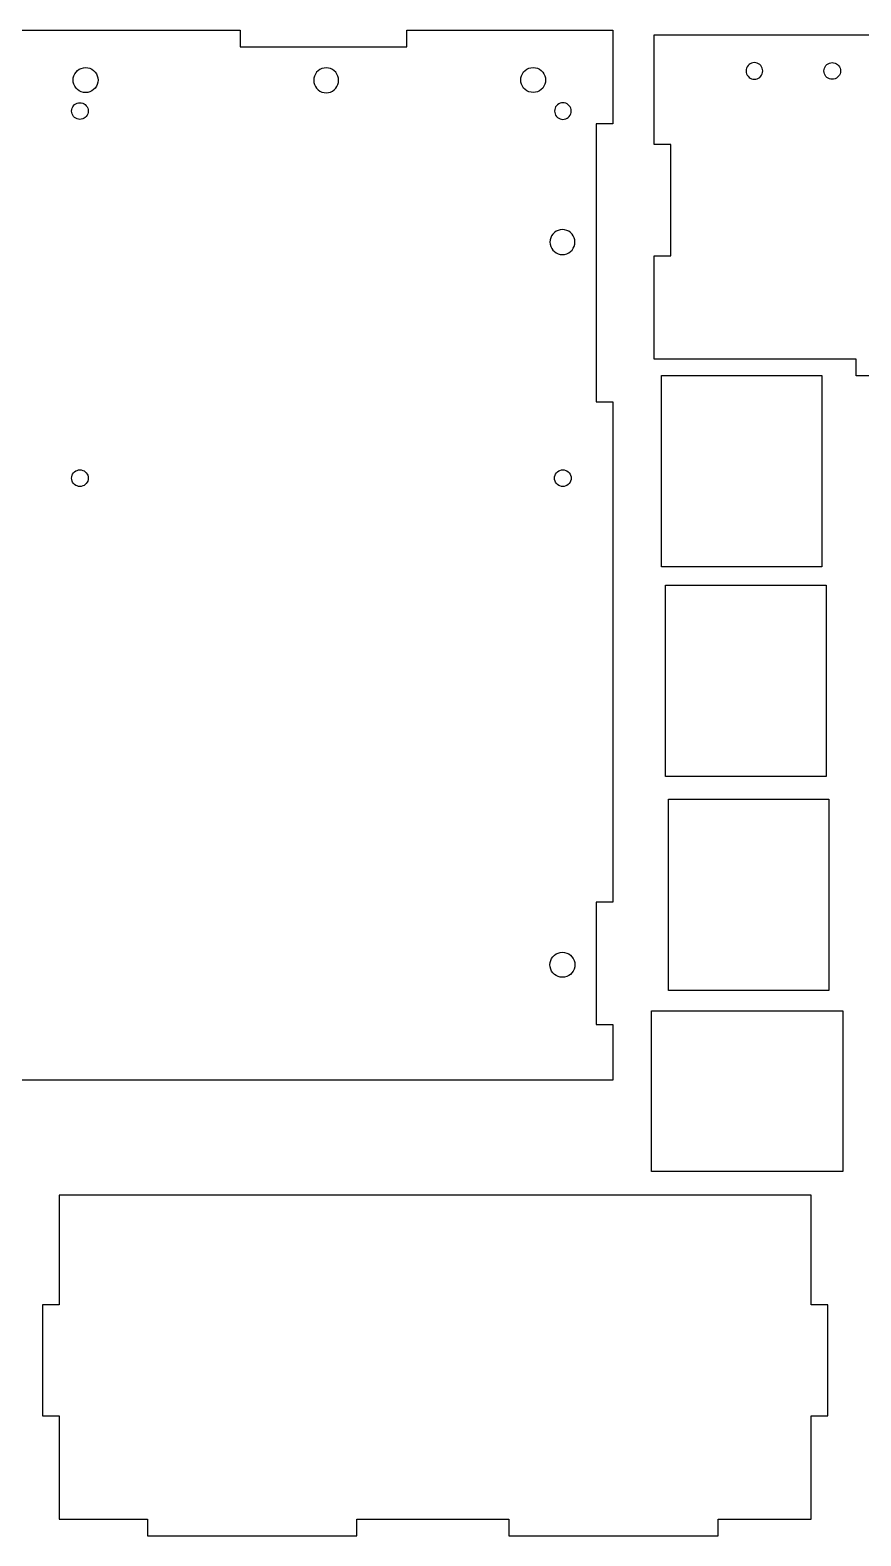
# Model space of a CAD drawing. Extents: x 6 to 603, y 12 to 301.
# Drawn here: x 261.8 to 411.2, y 26 to 296.9 of the extents above; entities that cross this region are included whole.
import ezdxf

# ---------------------------------------------------------------- set-up
doc = ezdxf.new("R2010")
doc.units = 0
doc.layers.add('Layer_1', color=7, linetype='CONTINUOUS')

msp = doc.modelspace()

# ---------------------------------------------------------------- linework, layer by layer
at = {"layer": 'Layer_1', "color": 7}
for p, q in [((256.566424, 296.874689), (299.423723, 296.874689)), ((299.423723, 296.874689), (299.567036, 296.874689)), ((299.567036, 296.874689), (299.567036, 293.884685)), ((329.56706, 296.864811), (329.56706, 296.874689)), ((329.56706, 296.874689), (366.443514, 296.874689)), ((329.56706, 293.874808), (329.56706, 296.864811)), ((366.443514, 296.874689), (366.56693, 296.874689)), ((366.56693, 296.874689), (366.56693, 296.818696)), ((366.56693, 296.818696), (366.56693, 280.023708)), ((374.048867, 276.363484), (374.048867, 295.997486)), ((374.048867, 295.997486), (374.415671, 295.997486)), ((374.415671, 295.997486), (484.049352, 295.997486)), ((299.567036, 293.884685), (299.567036, 293.874808)), ((299.567036, 293.874808), (329.467069, 293.874808)), ((329.467069, 293.874808), (329.56706, 293.874808)), ((270.315642, 289.610514), (270.635851, 289.834514)), ((270.635851, 289.834514), (270.990153, 289.999501)), ((270.635851, 289.834514), (270.635851, 289.834514)), ((270.990153, 289.999501), (271.367738, 290.101496)), ((270.990153, 289.999501), (270.990153, 289.999501)), ((271.367738, 290.101496), (271.757148, 290.135504)), ((271.367738, 290.101496), (271.367738, 290.101496)), ((271.757148, 290.135504), (271.757148, 290.135504)), ((271.757148, 290.135504), (272.14653, 290.101496)), ((272.14653, 290.101496), (272.14653, 290.101496)), ((272.14653, 290.101496), (272.524144, 290.000517)), ((272.524144, 290.000517), (272.524144, 290.000517)), ((272.524144, 290.000517), (272.878333, 289.834514)), ((272.878333, 289.834514), (272.878333, 289.834514)), ((272.878333, 289.834514), (273.198542, 289.609498)), ((314.266636, 289.956321), (313.912363, 289.790346)), ((314.644222, 290.057329), (314.266636, 289.956321)), ((314.266636, 289.956321), (314.266636, 289.956321)), ((314.647044, 290.057329), (314.644222, 290.057329)), ((315.036454, 290.091336), (314.647044, 290.057329)), ((315.425864, 290.057329), (315.036454, 290.091336)), ((315.036454, 290.091336), (315.036454, 290.091336)), ((315.803421, 289.956321), (315.425864, 290.057329)), ((315.425864, 290.057329), (315.425864, 290.057329)), ((316.157695, 289.791334), (315.803421, 289.956321)), ((315.803421, 289.956321), (315.803421, 289.956321)), ((350.824461, 289.616498), (351.144642, 289.840497)), ((351.144642, 289.840497), (351.498944, 290.005513)), ((351.144642, 289.840497), (351.144642, 289.840497)), ((351.496348, 290.003678), (351.873848, 290.105702)), ((351.498944, 290.005513), (351.496348, 290.003678)), ((351.873848, 290.105702), (352.26323, 290.139681)), ((351.873848, 290.105702), (351.873848, 290.105702)), ((352.26323, 290.139681), (352.266052, 290.139681)), ((352.266052, 290.139681), (352.655463, 290.105702)), ((352.655463, 290.105702), (352.658285, 290.105702)), ((352.658285, 290.105702), (353.03587, 290.004694)), ((353.03587, 290.004694), (353.03587, 290.004694)), ((353.03587, 290.004694), (353.390087, 289.838691)), ((353.390087, 289.838691), (353.390087, 289.838691)), ((353.390087, 289.838691), (353.710268, 289.613704)), ((390.646807, 290.038478), (390.579412, 289.786481)), ((390.756902, 290.275487), (390.646807, 290.038478)), ((390.646807, 290.038478), (390.646807, 290.038478)), ((390.906395, 290.489496), (390.756902, 290.275487)), ((390.756902, 290.275487), (390.756902, 290.275487)), ((391.090714, 290.674493), (390.906395, 290.489496)), ((390.906395, 290.489496), (390.906395, 290.489496)), ((391.304216, 290.824494), (391.090714, 290.674493)), ((391.090714, 290.674493), (391.090714, 290.674493)), ((391.540294, 290.934476), (391.304216, 290.824494)), ((391.304216, 290.824494), (391.304216, 290.824494)), ((391.792008, 291.002492), (391.540294, 290.934476)), ((391.540294, 290.934476), (391.540294, 290.934476)), ((392.051596, 291.025634), (391.792008, 291.002492)), ((391.792008, 291.002492), (391.792008, 291.002492)), ((392.311297, 291.002492), (392.051596, 291.025634)), ((392.051596, 291.025634), (392.051596, 291.025634)), ((392.563011, 290.934476), (392.311297, 291.002492)), ((392.311297, 291.002492), (392.311297, 291.002492)), ((392.563011, 290.934476), (392.563011, 290.934476)), ((392.798808, 290.816479), (392.563011, 290.934476)), ((393.012309, 290.667494), (392.798808, 290.816479)), ((392.798808, 290.816479), (392.798808, 290.816479)), ((393.196487, 290.483485), (393.012309, 290.667494)), ((393.012309, 290.667494), (393.012309, 290.667494)), ((393.346009, 290.270492), (393.196487, 290.483485)), ((393.196487, 290.483485), (393.196487, 290.483485)), ((393.456104, 290.034498), (393.346009, 290.270492)), ((393.346009, 290.270492), (393.346009, 290.270492)), ((393.456301, 290.034498), (393.456104, 290.034498)), ((393.523809, 289.782502), (393.456301, 290.034498)), ((404.577324, 289.782502), (404.644719, 290.034498)), ((404.644719, 290.034498), (404.645001, 290.034498)), ((404.645001, 290.034498), (404.755124, 290.27148)), ((404.755124, 290.27148), (404.904617, 290.485489)), ((404.755124, 290.27148), (404.755124, 290.27148)), ((404.904617, 290.485489), (405.088908, 290.670485)), ((404.904617, 290.485489), (404.904617, 290.485489)), ((405.088908, 290.670485), (405.30241, 290.820487)), ((405.088908, 290.670485), (405.088908, 290.670485)), ((405.30241, 290.820487), (405.538517, 290.930497)), ((405.30241, 290.820487), (405.30241, 290.820487)), ((405.538517, 290.930497), (405.790202, 290.998484)), ((405.538517, 290.930497), (405.538517, 290.930497)), ((405.790202, 290.998484), (406.049819, 291.021626)), ((405.790202, 290.998484), (405.790202, 290.998484)), ((406.049819, 291.021626), (406.049819, 291.021626)), ((406.049819, 291.021626), (406.30952, 290.998484)), ((406.30952, 290.998484), (406.30952, 290.998484)), ((406.30952, 290.998484), (406.561205, 290.930497)), ((406.561205, 290.930497), (406.561205, 290.930497)), ((406.561205, 290.930497), (406.797425, 290.820487)), ((406.797425, 290.820487), (406.797425, 290.820487)), ((406.797425, 290.820487), (407.010926, 290.671501)), ((407.010926, 290.671501), (407.010926, 290.671501)), ((407.010926, 290.671501), (407.195105, 290.487493)), ((407.195105, 290.487493), (407.195105, 290.487493)), ((407.195105, 290.487493), (407.344626, 290.274499)), ((407.344626, 290.274499), (407.344908, 290.274499)), ((407.344908, 290.274499), (407.455003, 290.038478)), ((407.455003, 290.038478), (407.455229, 290.038478)), ((407.455229, 290.038478), (407.52268, 289.786481)), ((269.548449, 287.502512), (269.514357, 287.892515)), ((269.514357, 287.892515), (269.514441, 287.892515)), ((269.514441, 287.892515), (269.548731, 288.280683)), ((269.548534, 287.502512), (269.548449, 287.502512)), ((269.649739, 287.12552), (269.548534, 287.502512)), ((269.548731, 288.280683), (269.649852, 288.657676)), ((269.548731, 288.280683), (269.548731, 288.280683)), ((269.649739, 287.122697), (269.649739, 287.12552)), ((269.814952, 286.768678), (269.649739, 287.122697)), ((269.649852, 288.660498), (269.815036, 289.014518)), ((269.649852, 288.657676), (269.649852, 288.660498)), ((269.815036, 289.014518), (270.039234, 289.334501)), ((269.815036, 289.014518), (269.815036, 289.014518)), ((270.039234, 289.334501), (270.315642, 289.610514)), ((270.039234, 289.334501), (270.039234, 289.334501)), ((270.315642, 289.610514), (270.315642, 289.610514)), ((273.198542, 289.609498), (273.198542, 289.609498)), ((273.198542, 289.609498), (273.47495, 289.333513)), ((273.47495, 289.333513), (273.47495, 289.333513)), ((273.47495, 289.333513), (273.699148, 289.013502)), ((273.864248, 287.121681), (273.699035, 286.76769)), ((273.699148, 289.013502), (273.699148, 289.013502)), ((273.699148, 289.013502), (273.864332, 288.658494)), ((273.965453, 287.49969), (273.864248, 287.121681)), ((273.864248, 287.121681), (273.864248, 287.121681)), ((273.864332, 288.658494), (273.864332, 288.658494)), ((273.864332, 288.658494), (273.965453, 288.281502)), ((273.965453, 288.281502), (273.96565, 288.27868)), ((273.999545, 287.889693), (273.965453, 287.49969)), ((273.965453, 287.49969), (273.965453, 287.49969)), ((273.96565, 288.27868), (273.999658, 287.889693)), ((273.999658, 287.889693), (273.999545, 287.889693)), ((312.790784, 287.847331), (312.790671, 287.844509)), ((312.790671, 287.844509), (312.824763, 287.455522)), ((312.824876, 288.236346), (312.790784, 287.847331)), ((312.824763, 287.455522), (312.824876, 287.455522)), ((312.825158, 288.236346), (312.824876, 288.236346)), ((312.824876, 287.455522), (312.925968, 287.077514)), ((312.926363, 288.614326), (312.825158, 288.236346)), ((313.091548, 288.968346), (312.926363, 288.614326)), ((312.926363, 288.614326), (312.926363, 288.614326)), ((313.315745, 289.289346), (313.091548, 288.968346)), ((313.091548, 288.968346), (313.091548, 288.968346)), ((313.592154, 289.566347), (313.315745, 289.289346)), ((313.315745, 289.289346), (313.315745, 289.289346)), ((313.912363, 289.790346), (313.592154, 289.566347)), ((313.592154, 289.566347), (313.592154, 289.566347)), ((313.912363, 289.790346), (313.912363, 289.790346)), ((316.477904, 289.567334), (316.157695, 289.791334)), ((316.157695, 289.791334), (316.157695, 289.791334)), ((316.754312, 289.291321), (316.477904, 289.567334)), ((316.477904, 289.567334), (316.477904, 289.567334)), ((316.754312, 289.288499), (316.754312, 289.291321)), ((316.97851, 288.968515), (316.754312, 289.288499)), ((317.143694, 288.614496), (316.97851, 288.968515)), ((316.97851, 288.968515), (316.97851, 288.968515)), ((317.244871, 288.236516), (317.143694, 288.614496)), ((317.143694, 288.614496), (317.143694, 288.614496)), ((317.143723, 287.077683), (317.244871, 287.454675)), ((317.244984, 288.236516), (317.244871, 288.236516)), ((317.244871, 287.457498), (317.278935, 287.846513)), ((317.244871, 287.454675), (317.244871, 287.457498)), ((317.279076, 287.846513), (317.244984, 288.236516)), ((317.278935, 287.846513), (317.279076, 287.846513)), ((350.057184, 287.506689), (350.023063, 287.896692)), ((350.023063, 287.896692), (350.023176, 287.896692)), ((350.023176, 287.896692), (350.057268, 288.286695)), ((350.057268, 287.506689), (350.057184, 287.506689)), ((350.057268, 288.286695), (350.057551, 288.286695)), ((350.158473, 287.129696), (350.057268, 287.506689)), ((350.057551, 288.286695), (350.158643, 288.663687)), ((350.158756, 287.126874), (350.158473, 287.129696)), ((350.158643, 288.666509), (350.323856, 289.020501)), ((350.158643, 288.663687), (350.158643, 288.666509)), ((350.32394, 286.772855), (350.158756, 287.126874)), ((350.323856, 289.020501), (350.548053, 289.340512)), ((350.323856, 289.020501), (350.323856, 289.020501)), ((350.548053, 289.340512), (350.824461, 289.616498)), ((350.548053, 289.340512), (350.548053, 289.340512)), ((350.824461, 289.616498), (350.824461, 289.616498)), ((353.710268, 289.613704), (353.710268, 289.613704)), ((353.710268, 289.613704), (353.986677, 289.33769)), ((353.986677, 289.33769), (353.986677, 289.33769)), ((353.986677, 289.33769), (354.210874, 289.017678)), ((354.210874, 289.017678), (354.210874, 289.017678)), ((354.210874, 289.017678), (354.376087, 288.662699)), ((354.376087, 287.125858), (354.210874, 286.771867)), ((354.376087, 288.662699), (354.376087, 288.662699)), ((354.376087, 288.662699), (354.477292, 288.285679)), ((354.477292, 287.503867), (354.376087, 287.125858)), ((354.376087, 287.125858), (354.376087, 287.125858)), ((354.477292, 288.285679), (354.477376, 288.282856)), ((354.511271, 287.89387), (354.477292, 287.503867)), ((354.477292, 287.503867), (354.477292, 287.503867)), ((354.477376, 288.282856), (354.511384, 287.89387)), ((354.511384, 287.89387), (354.511271, 287.89387)), ((390.556355, 289.526498), (390.55627, 289.526498)), ((390.55627, 289.526498), (390.578848, 289.266487)), ((390.579215, 289.786481), (390.556355, 289.526498)), ((390.578848, 289.266487), (390.578961, 289.266487)), ((390.578961, 289.266487), (390.646356, 289.014491)), ((390.579412, 289.786481), (390.579215, 289.786481)), ((390.646356, 289.014491), (390.646553, 289.014491)), ((390.646553, 289.014491), (390.756761, 288.77748)), ((390.756761, 288.77748), (390.756761, 288.77748)), ((390.756761, 288.77748), (390.906254, 288.5635)), ((390.906254, 288.5635), (390.906254, 288.5635)), ((390.906254, 288.5635), (391.090545, 288.379491)), ((391.090545, 288.379491), (391.090545, 288.379491)), ((391.090545, 288.379491), (391.304046, 288.22949)), ((391.304046, 288.22949), (391.304046, 288.22949)), ((391.304046, 288.22949), (391.540266, 288.118492)), ((391.540266, 288.118492), (391.540266, 288.118492)), ((391.540266, 288.118492), (391.792065, 288.051492)), ((391.792065, 288.051492), (391.792065, 288.051492)), ((391.792065, 288.051492), (392.051653, 288.029479)), ((392.051653, 288.029479), (392.311241, 288.051492)), ((392.051653, 288.029479), (392.051653, 288.029479)), ((392.311241, 288.051492), (392.562955, 288.119479)), ((392.311241, 288.051492), (392.311241, 288.051492)), ((392.562955, 288.119479), (392.799147, 288.22949)), ((392.562955, 288.119479), (392.562955, 288.119479)), ((392.799147, 288.22949), (393.012563, 288.378503)), ((392.799147, 288.22949), (392.799147, 288.22949)), ((393.012563, 288.378503), (393.196741, 288.562484)), ((393.012563, 288.378503), (393.012563, 288.378503)), ((393.196741, 288.562484), (393.346263, 288.776493)), ((393.196741, 288.562484), (393.196741, 288.562484)), ((393.346263, 288.776493), (393.456358, 289.012487)), ((393.346263, 288.776493), (393.346263, 288.776493)), ((393.456358, 289.012487), (393.523865, 289.263495)), ((393.456358, 289.012487), (393.456358, 289.012487)), ((393.523893, 289.782502), (393.523809, 289.782502)), ((393.523865, 289.263495), (393.524063, 289.263495)), ((393.546753, 289.523478), (393.523893, 289.782502)), ((393.524063, 289.263495), (393.54664, 289.523478)), ((393.54664, 289.523478), (393.546753, 289.523478)), ((404.577042, 289.262479), (404.554464, 289.522491)), ((404.554464, 289.522491), (404.554549, 289.522491)), ((404.554549, 289.522491), (404.577127, 289.782502)), ((404.577127, 289.262479), (404.577042, 289.262479)), ((404.577127, 289.782502), (404.577324, 289.782502)), ((404.644521, 289.010483), (404.577127, 289.262479)), ((404.644719, 289.010483), (404.644521, 289.010483)), ((404.754927, 288.773501), (404.644719, 289.010483)), ((404.755209, 288.773501), (404.754927, 288.773501)), ((404.904702, 288.559492), (404.755209, 288.773501)), ((405.089021, 288.375483), (404.904702, 288.559492)), ((404.904702, 288.559492), (404.904702, 288.559492)), ((405.302522, 288.225482), (405.089021, 288.375483)), ((405.089021, 288.375483), (405.089021, 288.375483)), ((405.538714, 288.114484), (405.302522, 288.225482)), ((405.302522, 288.225482), (405.302522, 288.225482)), ((405.790513, 288.047484), (405.538714, 288.114484)), ((405.538714, 288.114484), (405.538714, 288.114484)), ((406.050101, 288.025471), (405.790513, 288.047484)), ((405.790513, 288.047484), (405.790513, 288.047484)), ((406.309717, 288.047484), (406.050101, 288.025471)), ((406.050101, 288.025471), (406.050101, 288.025471)), ((406.56129, 288.123487), (406.309717, 288.047484)), ((406.309717, 288.047484), (406.309717, 288.047484)), ((406.797482, 288.233497), (406.56129, 288.123487)), ((406.56129, 288.123487), (406.56129, 288.123487)), ((407.01087, 288.382482), (406.797482, 288.233497)), ((406.797482, 288.233497), (406.797482, 288.233497)), ((407.195076, 288.566491), (407.01087, 288.382482)), ((407.01087, 288.382482), (407.01087, 288.382482)), ((407.34457, 288.7805), (407.195076, 288.566491)), ((407.195076, 288.566491), (407.195076, 288.566491)), ((407.454721, 289.016494), (407.34457, 288.7805)), ((407.34457, 288.7805), (407.34457, 288.7805)), ((407.455003, 289.016494), (407.454721, 289.016494)), ((407.522454, 289.267503), (407.455003, 289.016494)), ((407.52268, 289.267503), (407.522454, 289.267503)), ((407.52268, 289.786481), (407.522765, 289.786481)), ((407.54554, 289.527486), (407.52268, 289.267503)), ((407.522765, 289.786481), (407.545625, 289.527486)), ((407.545625, 289.527486), (407.54554, 289.527486)), ((270.039149, 286.448694), (269.814952, 286.768678)), ((269.814952, 286.768678), (269.814952, 286.768678)), ((270.315557, 286.171693), (270.039149, 286.448694)), ((270.039149, 286.448694), (270.039149, 286.448694)), ((270.635738, 285.947693), (270.315557, 286.171693)), ((270.315557, 286.171693), (270.315557, 286.171693)), ((270.99004, 285.782678), (270.635738, 285.947693)), ((270.635738, 285.947693), (270.635738, 285.947693)), ((271.367654, 285.680683), (270.99004, 285.782678)), ((270.99004, 285.782678), (270.99004, 285.782678)), ((271.757036, 285.646675), (271.367654, 285.680683)), ((271.367654, 285.680683), (271.367654, 285.680683)), ((272.146446, 285.680683), (271.757036, 285.646675)), ((271.757036, 285.646675), (271.757036, 285.646675)), ((272.524031, 285.78169), (272.146446, 285.680683)), ((272.146446, 285.680683), (272.146446, 285.680683)), ((272.878248, 285.946677), (272.524031, 285.78169)), ((272.524031, 285.78169), (272.524031, 285.78169)), ((273.198457, 286.170677), (272.878248, 285.946677)), ((272.878248, 285.946677), (272.878248, 285.946677)), ((273.474838, 286.447678), (273.198457, 286.170677)), ((273.198457, 286.170677), (273.198457, 286.170677)), ((273.699035, 286.76769), (273.474838, 286.447678)), ((273.474838, 286.447678), (273.474838, 286.447678)), ((273.699035, 286.76769), (273.699035, 286.76769)), ((312.925968, 287.077514), (312.925968, 287.077514)), ((312.925968, 287.077514), (313.091181, 286.722506)), ((313.091181, 286.722506), (313.091181, 286.722506)), ((313.091181, 286.722506), (313.315435, 286.402523)), ((313.315435, 286.402523), (313.315435, 286.402523)), ((313.315435, 286.402523), (313.591815, 286.126509)), ((313.591815, 286.126509), (313.591815, 286.126509)), ((313.591815, 286.126509), (313.912024, 285.901522)), ((313.912024, 285.901522), (313.912024, 285.901522)), ((313.912024, 285.901522), (314.26627, 285.735519)), ((314.26627, 285.735519), (314.26627, 285.735519)), ((314.26627, 285.735519), (314.643855, 285.634511)), ((314.643855, 285.634511), (314.643855, 285.634511)), ((314.643855, 285.634511), (315.033265, 285.600504)), ((315.033265, 285.600504), (315.036087, 285.600504)), ((315.036087, 285.600504), (315.425469, 285.634511)), ((315.425469, 285.634511), (315.803054, 285.736506)), ((315.425469, 285.634511), (315.425469, 285.634511)), ((315.803054, 285.736506), (316.157328, 285.901494)), ((315.803054, 285.736506), (315.803054, 285.736506)), ((316.157328, 285.901494), (316.477537, 286.125493)), ((316.157328, 285.901494), (316.157328, 285.901494)), ((316.477537, 286.125493), (316.754312, 286.402692)), ((316.477537, 286.125493), (316.477537, 286.125493)), ((316.754312, 286.402692), (316.97851, 286.722676)), ((316.754312, 286.402692), (316.754312, 286.402692)), ((316.97851, 286.722676), (317.143723, 287.077683)), ((316.97851, 286.722676), (316.97851, 286.722676)), ((317.143723, 287.077683), (317.143723, 287.077683)), ((350.548166, 286.452871), (350.32394, 286.772855)), ((350.32394, 286.772855), (350.32394, 286.772855)), ((350.824546, 286.17587), (350.548166, 286.452871)), ((350.548166, 286.452871), (350.548166, 286.452871)), ((351.144755, 285.95187), (350.824546, 286.17587)), ((350.824546, 286.17587), (350.824546, 286.17587)), ((351.499057, 285.786855), (351.144755, 285.95187)), ((351.144755, 285.95187), (351.144755, 285.95187)), ((351.876642, 285.68486), (351.499057, 285.786855)), ((351.499057, 285.786855), (351.499057, 285.786855)), ((352.266052, 285.65088), (351.876642, 285.68486)), ((351.876642, 285.68486), (351.876642, 285.68486)), ((352.655463, 285.68486), (352.266052, 285.65088)), ((352.266052, 285.65088), (352.266052, 285.65088)), ((353.033048, 285.785867), (352.655463, 285.68486)), ((352.655463, 285.68486), (352.655463, 285.68486)), ((353.03587, 285.785867), (353.033048, 285.785867)), ((353.390087, 285.950854), (353.03587, 285.785867)), ((353.710268, 286.174854), (353.390087, 285.950854)), ((353.390087, 285.950854), (353.390087, 285.950854)), ((353.986677, 286.451855), (353.710268, 286.174854)), ((353.710268, 286.174854), (353.710268, 286.174854)), ((354.210874, 286.771867), (353.986677, 286.451855)), ((353.986677, 286.451855), (353.986677, 286.451855)), ((354.210874, 286.771867), (354.210874, 286.771867)), ((269.260187, 282.060675), (269.23761, 282.320686)), ((269.23761, 282.320686), (269.237722, 282.320686)), ((269.237722, 282.320686), (269.2603, 282.579682)), ((269.2603, 282.060675), (269.260187, 282.060675)), ((269.2603, 282.579682), (269.260498, 282.579682)), ((269.327695, 281.808679), (269.2603, 282.060675)), ((269.260498, 282.579682), (269.328005, 282.831678)), ((269.43779, 281.572684), (269.327695, 281.808679)), ((269.327695, 281.808679), (269.327695, 281.808679)), ((269.328005, 282.831678), (269.438185, 283.067672)), ((269.328005, 282.831678), (269.328005, 282.831678)), ((269.438185, 283.067672), (269.587593, 283.280665)), ((269.438185, 283.067672), (269.438185, 283.067672)), ((269.587593, 283.280665), (269.771913, 283.464674)), ((269.587593, 283.280665), (269.587593, 283.280665)), ((269.771913, 283.464674), (269.985386, 283.613687)), ((269.771913, 283.464674), (269.771913, 283.464674)), ((269.985386, 283.613687), (270.221606, 283.724685)), ((269.985386, 283.613687), (269.985386, 283.613687)), ((270.221239, 283.724685), (270.472953, 283.791685)), ((270.221606, 283.724685), (270.221239, 283.724685)), ((270.472953, 283.791685), (270.732541, 283.814827)), ((270.472953, 283.791685), (270.472953, 283.791685)), ((270.732541, 283.814827), (270.732541, 283.814827)), ((270.732541, 283.814827), (270.992157, 283.791685)), ((270.992157, 283.791685), (270.992157, 283.791685)), ((270.992157, 283.791685), (271.243843, 283.724685)), ((271.243843, 283.724685), (271.243843, 283.724685)), ((271.243843, 283.724685), (271.480034, 283.614703)), ((271.480034, 283.614703), (271.480034, 283.614703)), ((271.480034, 283.614703), (271.693536, 283.464702)), ((271.693536, 283.464702), (271.693536, 283.464702)), ((271.693536, 283.464702), (271.877855, 283.280693)), ((271.877855, 283.280693), (271.877855, 283.280693)), ((271.877855, 283.280693), (272.027235, 283.0677)), ((272.137302, 281.808679), (272.027094, 281.572684)), ((272.027235, 283.0677), (272.027235, 283.0677)), ((272.027235, 283.0677), (272.137358, 282.831678)), ((272.204809, 282.060675), (272.137302, 281.808679)), ((272.137302, 281.808679), (272.137302, 281.808679)), ((272.137358, 282.831678), (272.137358, 282.831678)), ((272.137358, 282.831678), (272.204753, 282.579682)), ((272.204753, 282.579682), (272.204838, 282.579682)), ((272.205007, 282.060675), (272.204809, 282.060675)), ((272.204838, 282.579682), (272.227698, 282.319698)), ((272.227585, 282.319698), (272.205007, 282.060675)), ((272.227698, 282.319698), (272.227585, 282.319698)), ((356.110173, 282.311712), (356.110088, 282.311712)), ((356.110088, 282.311712), (356.132666, 282.0517)), ((356.132751, 282.570707), (356.110173, 282.311712)), ((356.132666, 282.0517), (356.132751, 282.0517)), ((356.132948, 282.570707), (356.132751, 282.570707)), ((356.132751, 282.0517), (356.200174, 281.799704)), ((356.200456, 282.822703), (356.132948, 282.570707)), ((356.200174, 281.799704), (356.200456, 281.799704)), ((356.310664, 283.058697), (356.200456, 282.822703)), ((356.200456, 282.822703), (356.200456, 282.822703)), ((356.200456, 281.799704), (356.310551, 281.56371)), ((356.460044, 283.27169), (356.310664, 283.058697)), ((356.310664, 283.058697), (356.310664, 283.058697)), ((356.644363, 283.455699), (356.460044, 283.27169)), ((356.460044, 283.27169), (356.460044, 283.27169)), ((356.857864, 283.604684), (356.644363, 283.455699)), ((356.644363, 283.455699), (356.644363, 283.455699)), ((357.094056, 283.715682), (356.857864, 283.604684)), ((356.857864, 283.604684), (356.857864, 283.604684)), ((357.345742, 283.782682), (357.094056, 283.715682)), ((357.094056, 283.715682), (357.094056, 283.715682)), ((357.605358, 283.805824), (357.345742, 283.782682)), ((357.345742, 283.782682), (357.345742, 283.782682)), ((357.864946, 283.782682), (357.605358, 283.805824)), ((357.605358, 283.805824), (357.605358, 283.805824)), ((358.11666, 283.715682), (357.864946, 283.782682)), ((357.864946, 283.782682), (357.864946, 283.782682)), ((358.352852, 283.6057), (358.11666, 283.715682)), ((358.11666, 283.715682), (358.11666, 283.715682)), ((358.566353, 283.455699), (358.352852, 283.6057)), ((358.352852, 283.6057), (358.352852, 283.6057)), ((358.750644, 283.27169), (358.566353, 283.455699)), ((358.566353, 283.455699), (358.566353, 283.455699)), ((358.900053, 283.058697), (358.750644, 283.27169)), ((358.750644, 283.27169), (358.750644, 283.27169)), ((358.89994, 281.563682), (359.010148, 281.799704)), ((359.010148, 282.822703), (358.900053, 283.058697)), ((358.900053, 283.058697), (358.900053, 283.058697)), ((359.01043, 282.822703), (359.010148, 282.822703)), ((359.010148, 281.799704), (359.077655, 282.0517)), ((359.010148, 281.799704), (359.010148, 281.799704)), ((359.077824, 282.570679), (359.01043, 282.822703)), ((359.077655, 282.0517), (359.077853, 282.0517)), ((359.077937, 282.570679), (359.077824, 282.570679)), ((359.077853, 282.0517), (359.10043, 282.310696)), ((359.100515, 282.310696), (359.077937, 282.570679)), ((359.10043, 282.310696), (359.100515, 282.310696)), ((269.587198, 281.359691), (269.43779, 281.572684)), ((269.43779, 281.572684), (269.43779, 281.572684)), ((269.771489, 281.175682), (269.587198, 281.359691)), ((269.587198, 281.359691), (269.587198, 281.359691)), ((269.98499, 281.025681), (269.771489, 281.175682)), ((269.771489, 281.175682), (269.771489, 281.175682)), ((270.22121, 280.915699), (269.98499, 281.025681)), ((269.98499, 281.025681), (269.98499, 281.025681)), ((270.472896, 280.8487), (270.22121, 280.915699)), ((270.22121, 280.915699), (270.22121, 280.915699)), ((270.732512, 280.825558), (270.472896, 280.8487)), ((270.472896, 280.8487), (270.472896, 280.8487)), ((270.9921, 280.8487), (270.732512, 280.825558)), ((270.732512, 280.825558), (270.732512, 280.825558)), ((271.243786, 280.915699), (270.9921, 280.8487)), ((270.9921, 280.8487), (270.9921, 280.8487)), ((271.480006, 281.026697), (271.243786, 280.915699)), ((271.243786, 280.915699), (271.243786, 280.915699)), ((271.693507, 281.175682), (271.480006, 281.026697)), ((271.480006, 281.026697), (271.480006, 281.026697)), ((271.877686, 281.359691), (271.693507, 281.175682)), ((271.693507, 281.175682), (271.693507, 281.175682)), ((272.027094, 281.572684), (271.877686, 281.359691)), ((271.877686, 281.359691), (271.877686, 281.359691)), ((272.027094, 281.572684), (272.027094, 281.572684)), ((356.310551, 281.56371), (356.310551, 281.56371)), ((356.310551, 281.56371), (356.459931, 281.350688)), ((356.459931, 281.350688), (356.459931, 281.350688)), ((356.459931, 281.350688), (356.64425, 281.166708)), ((356.64425, 281.166708), (356.64425, 281.166708)), ((356.64425, 281.166708), (356.857752, 281.016707)), ((356.857752, 281.016707), (356.857752, 281.016707)), ((356.857752, 281.016707), (357.093943, 280.906696)), ((357.093943, 280.906696), (357.093943, 280.906696)), ((357.093943, 280.906696), (357.345657, 280.839697)), ((357.345657, 280.839697), (357.345657, 280.839697)), ((357.345657, 280.839697), (357.605245, 280.816555)), ((357.605245, 280.816555), (357.864833, 280.839697)), ((357.605245, 280.816555), (357.605245, 280.816555)), ((357.864833, 280.839697), (358.116547, 280.906696)), ((357.864833, 280.839697), (357.864833, 280.839697)), ((358.116547, 280.906696), (358.352739, 281.017694)), ((358.116547, 280.906696), (358.116547, 280.906696)), ((358.352739, 281.017694), (358.56624, 281.166708)), ((358.352739, 281.017694), (358.352739, 281.017694)), ((358.56624, 281.166708), (358.750447, 281.350717)), ((358.56624, 281.166708), (358.56624, 281.166708)), ((358.750447, 281.350717), (358.89994, 281.563682)), ((358.750447, 281.350717), (358.750447, 281.350717)), ((358.89994, 281.563682), (358.89994, 281.563682)), ((363.577011, 280.023708), (363.567133, 280.023708)), ((363.567133, 280.023708), (363.567133, 230.190677)), ((366.56693, 280.023708), (363.577011, 280.023708)), ((374.048867, 276.297501), (374.048867, 276.363484)), ((377.039491, 276.297501), (374.048867, 276.297501)), ((377.049369, 276.297501), (377.039491, 276.297501)), ((377.049369, 256.364483), (377.049369, 276.297501)), ((355.816182, 260.188678), (355.591985, 259.868695)), ((356.092591, 260.46568), (355.816182, 260.188678)), ((355.816182, 260.188678), (355.816182, 260.188678)), ((356.4128, 260.690695), (356.092591, 260.46568)), ((356.092591, 260.46568), (356.092591, 260.46568)), ((356.767102, 260.855682), (356.4128, 260.690695)), ((356.4128, 260.690695), (356.4128, 260.690695)), ((356.769924, 260.855682), (356.767102, 260.855682)), ((357.147424, 260.95669), (356.769924, 260.855682)), ((357.536806, 260.990698), (357.147424, 260.95669)), ((357.147424, 260.95669), (357.147424, 260.95669)), ((357.539629, 260.990698), (357.536806, 260.990698)), ((357.929152, 260.95669), (357.539629, 260.990698)), ((358.306737, 260.855682), (357.929152, 260.95669)), ((357.929152, 260.95669), (357.929152, 260.95669)), ((358.660954, 260.690695), (358.306737, 260.855682)), ((358.306737, 260.855682), (358.306737, 260.855682)), ((358.981135, 260.466696), (358.660954, 260.690695)), ((358.660954, 260.690695), (358.660954, 260.690695)), ((359.257544, 260.189694), (358.981135, 260.466696)), ((358.981135, 260.466696), (358.981135, 260.466696)), ((359.481741, 259.869683), (359.257544, 260.189694)), ((359.257544, 260.189694), (359.257544, 260.189694)), ((355.2917, 258.746692), (355.291503, 258.746692)), ((355.291503, 258.746692), (355.325595, 258.357677)), ((355.32568, 259.136695), (355.2917, 258.746692)), ((355.325595, 258.357677), (355.32568, 258.354855)), ((355.4268, 259.514675), (355.32568, 259.136695)), ((355.32568, 259.136695), (355.32568, 259.136695)), ((355.32568, 258.354855), (355.426885, 257.977862)), ((355.591985, 259.868695), (355.4268, 259.514675)), ((355.4268, 259.514675), (355.4268, 259.514675)), ((355.426885, 257.977862), (355.426885, 257.97504)), ((355.426885, 257.97504), (355.592098, 257.621049)), ((355.591985, 259.868695), (355.591985, 259.868695)), ((355.592098, 257.621049), (355.592098, 257.621049)), ((355.592098, 257.621049), (355.816295, 257.301037)), ((359.252097, 257.302025), (359.476379, 257.622037)), ((359.476379, 257.622037), (359.641592, 257.976028)), ((359.476379, 257.622037), (359.476379, 257.622037)), ((359.646954, 259.515691), (359.481741, 259.869683)), ((359.481741, 259.869683), (359.481741, 259.869683)), ((359.641592, 257.976028), (359.742684, 258.354036)), ((359.641592, 257.976028), (359.641592, 257.976028)), ((359.641761, 259.512869), (359.646954, 259.515691)), ((359.742966, 259.135848), (359.641761, 259.512869)), ((359.742684, 258.354036), (359.742966, 258.354036)), ((359.743079, 259.133026), (359.742966, 259.135848)), ((359.742966, 258.354036), (359.776974, 258.744039)), ((359.777058, 258.744039), (359.743079, 259.133026)), ((359.776974, 258.744039), (359.777058, 258.744039)), ((355.816295, 257.301037), (355.816295, 257.301037)), ((355.816295, 257.301037), (356.092704, 257.024036)), ((356.092704, 257.024036), (356.092704, 257.024036)), ((356.092704, 257.024036), (356.412885, 256.800036)), ((356.412885, 256.800036), (356.412885, 256.800036)), ((356.412885, 256.800036), (356.767186, 256.635049)), ((356.767186, 256.635049), (356.767186, 256.635049)), ((356.767186, 256.635049), (357.1448, 256.534042)), ((357.1448, 256.534042), (357.1448, 256.534042)), ((357.1448, 256.534042), (357.534182, 256.500034)), ((357.534182, 256.500034), (357.923677, 256.534042)), ((357.534182, 256.500034), (357.534182, 256.500034)), ((357.923677, 256.534042), (358.301177, 256.635049)), ((357.923677, 256.534042), (357.923677, 256.534042)), ((358.301177, 256.635049), (358.655479, 256.800036)), ((358.301177, 256.635049), (358.301177, 256.635049)), ((358.655479, 256.800036), (358.975688, 257.025052)), ((358.655479, 256.800036), (358.655479, 256.800036)), ((358.975688, 257.025052), (359.252097, 257.302025)), ((358.975688, 257.025052), (358.975688, 257.025052)), ((359.252097, 257.302025), (359.252097, 257.302025)), ((374.048697, 237.770497), (374.048697, 256.297483)), ((374.048697, 256.297483), (374.058857, 256.297483)), ((374.058857, 256.297483), (377.049369, 256.297483)), ((377.049369, 256.297483), (377.049369, 256.364483)), ((374.048867, 237.708493), (374.048697, 237.770497)), ((374.169968, 237.708493), (374.048867, 237.708493)), ((410.367536, 237.708493), (374.169968, 237.708493)), ((410.367536, 237.698615), (410.367536, 237.708493)), ((410.367536, 234.708612), (410.367536, 237.698615)), ((375.332554, 234.772803), (404.204291, 234.772803)), ((375.332554, 200.329328), (375.332554, 234.772803)), ((404.204291, 234.772803), (404.204291, 200.329328)), ((410.493182, 234.708612), (410.367536, 234.708612)), ((448.049481, 234.708612), (410.493182, 234.708612)), ((363.567133, 230.190677), (363.567133, 230.023686)), ((363.567133, 230.023686), (366.557052, 230.023686)), ((366.557052, 230.023686), (366.56693, 230.023686)), ((366.56693, 230.023686), (366.56693, 229.723684)), ((366.56693, 229.723684), (366.56693, 140.023669)), ((269.259454, 216.539673), (269.326933, 216.791669)), ((269.326933, 216.791669), (269.437141, 217.027692)), ((269.326933, 216.791669), (269.326933, 216.791669)), ((269.437141, 217.027692), (269.586549, 217.240685)), ((269.437141, 217.027692), (269.437141, 217.027692)), ((269.586549, 217.240685), (269.77084, 217.424694)), ((269.586549, 217.240685), (269.586549, 217.240685)), ((269.77084, 217.424694), (269.984341, 217.573679)), ((269.77084, 217.424694), (269.77084, 217.424694)), ((269.984257, 217.573679), (270.220448, 217.684677)), ((269.984341, 217.573679), (269.984257, 217.573679)), ((270.220448, 217.684677), (270.472134, 217.751676)), ((270.220448, 217.684677), (270.220448, 217.684677)), ((270.472134, 217.751676), (270.73175, 217.774819)), ((270.472134, 217.751676), (270.472134, 217.751676)), ((270.73175, 217.774819), (270.73175, 217.774819)), ((270.73175, 217.774819), (270.991338, 217.751676)), ((270.991338, 217.751676), (270.991338, 217.751676)), ((270.991338, 217.751676), (271.243052, 217.684677)), ((271.243052, 217.684677), (271.243052, 217.684677)), ((271.243052, 217.684677), (271.479244, 217.574695)), ((271.479244, 217.574695), (271.479244, 217.574695)), ((271.479244, 217.574695), (271.692745, 217.424694)), ((271.692745, 217.424694), (271.692745, 217.424694)), ((271.692745, 217.424694), (271.877036, 217.240685)), ((271.877036, 217.240685), (271.877036, 217.240685)), ((271.877036, 217.240685), (272.026445, 217.027692)), ((272.026445, 217.027692), (272.026445, 217.027692)), ((272.026445, 217.027692), (272.13654, 216.791669)), ((272.13654, 216.791669), (272.13654, 216.791669)), ((272.13654, 216.791669), (272.203934, 216.539673)), ((356.128235, 216.539673), (356.195743, 216.791669)), ((356.195743, 216.791669), (356.305951, 217.027692)), ((356.195743, 216.791669), (356.195743, 216.791669)), ((356.305951, 217.027692), (356.455331, 217.240685)), ((356.305951, 217.027692), (356.305951, 217.027692)), ((356.455331, 217.240685), (356.63965, 217.424694)), ((356.455331, 217.240685), (356.455331, 217.240685)), ((356.63965, 217.424694), (356.853151, 217.573679)), ((356.63965, 217.424694), (356.63965, 217.424694)), ((356.853151, 217.573679), (357.089343, 217.684677)), ((356.853151, 217.573679), (356.853151, 217.573679)), ((357.08923, 217.684677), (357.340944, 217.751676)), ((357.089343, 217.684677), (357.08923, 217.684677)), ((357.340944, 217.751676), (357.600532, 217.774819)), ((357.340944, 217.751676), (357.340944, 217.751676)), ((357.600532, 217.774819), (357.600532, 217.774819)), ((357.600532, 217.774819), (357.860148, 217.751676)), ((357.860148, 217.751676), (357.860148, 217.751676)), ((357.860148, 217.751676), (358.111834, 217.684677)), ((358.111834, 217.684677), (358.111834, 217.684677)), ((358.111834, 217.684677), (358.348026, 217.574695)), ((358.348026, 217.574695), (358.348026, 217.574695)), ((358.348026, 217.574695), (358.561527, 217.424694)), ((358.561527, 217.424694), (358.561527, 217.424694)), ((358.561527, 217.424694), (358.745846, 217.240685)), ((358.745846, 217.240685), (358.745846, 217.240685)), ((358.745846, 217.240685), (358.895255, 217.027692)), ((358.895255, 217.027692), (358.895255, 217.027692)), ((358.895255, 217.027692), (359.00535, 216.791669)), ((359.00535, 216.791669), (359.00535, 216.791669)), ((359.00535, 216.791669), (359.072744, 216.539673)), ((269.258889, 216.020666), (269.236311, 216.280678)), ((269.236311, 216.280678), (269.236396, 216.280678)), ((269.236396, 216.280678), (269.259256, 216.539673)), ((269.259002, 216.020666), (269.258889, 216.020666)), ((269.326397, 215.76867), (269.259002, 216.020666)), ((269.259256, 216.539673), (269.259454, 216.539673)), ((269.436492, 215.532676), (269.326397, 215.76867)), ((269.326397, 215.76867), (269.326397, 215.76867)), ((269.5859, 215.319683), (269.436492, 215.532676)), ((269.436492, 215.532676), (269.436492, 215.532676)), ((269.770191, 215.135674), (269.5859, 215.319683)), ((269.5859, 215.319683), (269.5859, 215.319683)), ((269.983692, 214.985673), (269.770191, 215.135674)), ((269.770191, 215.135674), (269.770191, 215.135674)), ((270.219884, 214.875691), (269.983692, 214.985673)), ((269.983692, 214.985673), (269.983692, 214.985673)), ((270.471598, 214.808663), (270.219884, 214.875691)), ((270.219884, 214.875691), (270.219884, 214.875691)), ((270.731186, 214.785521), (270.471598, 214.808663)), ((270.471598, 214.808663), (270.471598, 214.808663)), ((270.990802, 214.808663), (270.731186, 214.785521)), ((270.731186, 214.785521), (270.731186, 214.785521)), ((271.242488, 214.875691), (270.990802, 214.808663)), ((270.990802, 214.808663), (270.990802, 214.808663)), ((271.47868, 214.986689), (271.242488, 214.875691)), ((271.242488, 214.875691), (271.242488, 214.875691)), ((271.692181, 215.135674), (271.47868, 214.986689)), ((271.47868, 214.986689), (271.47868, 214.986689)), ((271.876387, 215.319683), (271.692181, 215.135674)), ((271.692181, 215.135674), (271.692181, 215.135674)), ((272.025796, 215.532676), (271.876387, 215.319683)), ((271.876387, 215.319683), (271.876387, 215.319683)), ((272.136004, 215.76867), (272.025796, 215.532676)), ((272.025796, 215.532676), (272.025796, 215.532676)), ((272.203483, 216.020695), (272.136004, 215.76867)), ((272.136004, 215.76867), (272.136004, 215.76867)), ((272.20368, 216.020695), (272.203483, 216.020695)), ((272.22654, 216.27969), (272.20368, 216.020695)), ((272.203934, 216.539673), (272.204047, 216.539673)), ((272.204047, 216.539673), (272.226625, 216.27969)), ((272.226625, 216.27969), (272.22654, 216.27969)), ((356.127953, 216.020666), (356.105375, 216.280678)), ((356.105375, 216.280678), (356.10546, 216.280678)), ((356.10546, 216.280678), (356.128038, 216.539673)), ((356.128038, 216.020666), (356.127953, 216.020666)), ((356.128038, 216.539673), (356.128235, 216.539673)), ((356.195432, 215.76867), (356.128038, 216.020666)), ((356.305556, 215.532676), (356.195432, 215.76867)), ((356.195432, 215.76867), (356.195432, 215.76867)), ((356.454936, 215.319683), (356.305556, 215.532676)), ((356.305556, 215.532676), (356.305556, 215.532676)), ((356.639255, 215.135674), (356.454936, 215.319683)), ((356.454936, 215.319683), (356.454936, 215.319683)), ((356.852756, 214.985673), (356.639255, 215.135674)), ((356.639255, 215.135674), (356.639255, 215.135674)), ((357.088948, 214.875691), (356.852756, 214.985673)), ((356.852756, 214.985673), (356.852756, 214.985673)), ((357.340634, 214.808663), (357.088948, 214.875691)), ((357.088948, 214.875691), (357.088948, 214.875691)), ((357.60025, 214.785521), (357.340634, 214.808663)), ((357.340634, 214.808663), (357.340634, 214.808663)), ((357.859838, 214.808663), (357.60025, 214.785521)), ((357.60025, 214.785521), (357.60025, 214.785521)), ((358.111552, 214.875691), (357.859838, 214.808663)), ((357.859838, 214.808663), (357.859838, 214.808663)), ((358.347744, 214.986689), (358.111552, 214.875691)), ((358.111552, 214.875691), (358.111552, 214.875691)), ((358.561245, 215.135674), (358.347744, 214.986689)), ((358.347744, 214.986689), (358.347744, 214.986689)), ((358.745451, 215.319683), (358.561245, 215.135674)), ((358.561245, 215.135674), (358.561245, 215.135674)), ((358.894832, 215.532676), (358.745451, 215.319683)), ((358.745451, 215.319683), (358.745451, 215.319683)), ((359.005039, 215.76867), (358.894832, 215.532676)), ((358.894832, 215.532676), (358.894832, 215.532676)), ((359.072547, 216.020695), (359.005039, 215.76867)), ((359.005039, 215.76867), (359.005039, 215.76867)), ((359.072744, 216.020695), (359.072547, 216.020695)), ((359.072744, 216.539673), (359.072829, 216.539673)), ((359.095322, 216.27969), (359.072744, 216.020695)), ((359.072829, 216.539673), (359.095407, 216.27969)), ((359.095407, 216.27969), (359.095322, 216.27969)), ((404.204291, 200.329328), (375.332554, 200.329328)), ((376.092325, 197.036941), (404.964062, 197.036941)), ((376.092325, 162.593465), (376.092325, 197.036941)), ((404.964062, 197.036941), (404.964062, 162.593465)), ((404.964062, 162.593465), (376.092325, 162.593465)), ((376.598857, 158.541288), (405.470594, 158.541288)), ((376.598857, 124.097812), (376.598857, 158.541288)), ((405.470594, 158.541288), (405.470594, 124.097812)), ((363.577011, 140.023669), (363.567133, 140.023669)), ((363.567133, 140.023669), (363.567133, 118.047676)), ((366.56693, 140.023669), (363.577011, 140.023669)), ((355.583405, 129.871419), (355.807603, 130.191419)), ((355.807603, 130.192548), (356.084011, 130.469549)), ((355.807603, 130.191419), (355.807603, 130.192548)), ((356.084011, 130.469549), (356.40422, 130.694548)), ((356.084011, 130.469549), (356.084011, 130.469549)), ((356.40422, 130.694548), (356.758494, 130.859549)), ((356.40422, 130.694548), (356.40422, 130.694548)), ((356.758494, 130.859549), (356.764336, 130.860675)), ((356.764336, 130.860675), (357.141836, 130.961677)), ((357.141836, 130.961677), (357.531247, 130.995676)), ((357.141836, 130.961677), (357.141836, 130.961677)), ((357.531247, 130.995676), (357.531247, 130.995676)), ((357.531247, 130.995676), (357.920742, 130.961677)), ((357.920742, 130.961677), (357.920742, 130.960548)), ((357.920742, 130.960548), (358.298355, 130.859549)), ((358.298355, 130.859549), (358.298355, 130.859549)), ((358.298355, 130.859549), (358.652544, 130.694548)), ((358.652544, 130.694548), (358.652544, 130.693419)), ((358.652544, 130.693419), (358.972753, 130.469419)), ((358.972753, 130.469419), (358.972753, 130.46829)), ((358.972753, 130.46829), (359.249133, 130.191289)), ((359.249133, 130.191289), (359.249133, 130.19016)), ((359.249133, 130.19016), (359.473331, 129.87016)), ((355.282895, 128.744903), (355.283093, 128.746032)), ((355.317016, 128.355902), (355.282895, 128.744903)), ((355.283093, 128.746032), (355.3171, 129.136032)), ((355.3171, 128.353927), (355.317016, 128.355902)), ((355.3171, 129.137161), (355.418221, 129.515161)), ((355.3171, 129.136032), (355.3171, 129.137161)), ((355.418305, 127.976926), (355.3171, 128.353927)), ((355.418221, 129.51629), (355.583405, 129.87029)), ((355.418221, 129.515161), (355.418221, 129.51629)), ((355.418305, 127.97495), (355.418305, 127.976926)), ((355.583518, 127.62095), (355.418305, 127.97495)), ((355.583405, 129.87029), (355.583405, 129.871419)), ((355.583518, 127.619822), (355.583518, 127.62095)), ((355.807716, 127.299818), (355.583518, 127.619822)), ((359.473444, 127.618563), (359.249133, 127.29856)), ((359.473331, 129.87016), (359.473331, 129.869031)), ((359.473331, 129.869031), (359.638544, 129.515031)), ((359.638656, 127.973692), (359.473444, 127.619692)), ((359.473444, 127.619692), (359.473444, 127.618563)), ((359.638544, 129.515031), (359.638544, 129.513056)), ((359.638544, 129.513056), (359.739748, 129.136055)), ((359.739748, 128.35282), (359.638656, 127.97482)), ((359.638656, 127.97482), (359.638656, 127.973692)), ((359.739748, 129.136055), (359.739833, 129.134079)), ((359.773756, 128.743949), (359.739748, 128.353949)), ((359.739748, 128.353949), (359.739748, 128.35282)), ((359.739833, 129.134079), (359.773841, 128.745078)), ((359.773841, 128.745078), (359.773756, 128.743949)), ((355.807716, 127.298689), (355.807716, 127.299818)), ((356.084096, 127.021688), (355.807716, 127.298689)), ((356.084096, 127.020559), (356.084096, 127.021688)), ((356.404305, 126.79656), (356.084096, 127.020559)), ((356.404305, 126.795431), (356.404305, 126.79656)), ((356.758607, 126.630432), (356.404305, 126.795431)), ((357.136192, 126.529431), (356.758607, 126.630432)), ((356.758607, 126.630432), (356.758607, 126.630432)), ((357.136192, 126.528584), (357.136192, 126.529431)), ((357.525602, 126.494585), (357.136192, 126.528584)), ((357.528424, 126.494585), (357.525602, 126.494585)), ((357.917919, 126.528584), (357.528424, 126.494585)), ((357.920742, 126.528584), (357.917919, 126.528584)), ((358.298242, 126.629586), (357.920742, 126.528584)), ((358.652544, 126.795431), (358.298242, 126.630432)), ((358.298242, 126.630432), (358.298242, 126.629586)), ((358.972753, 127.020432), (358.652544, 126.795431)), ((358.652544, 126.795431), (358.652544, 126.795431)), ((359.249133, 127.297431), (358.972753, 127.020432)), ((358.972753, 127.020432), (358.972753, 127.020432)), ((359.249133, 127.29856), (359.249133, 127.297431)), ((405.470594, 124.097812), (376.598857, 124.097812)), ((373.536123, 91.580947), (373.536123, 120.452684)), ((373.536123, 120.452684), (407.979598, 120.452684)), ((407.979598, 120.452684), (407.979598, 91.580947)), ((363.567133, 118.047676), (363.567133, 117.973675)), ((363.567133, 117.973675), (366.557137, 117.973675)), ((366.557137, 117.973675), (366.567014, 117.973675)), ((366.567014, 117.973675), (366.567014, 108.006675)), ((366.200436, 107.973675), (256.567017, 107.973675)), ((366.567014, 107.973675), (366.200436, 107.973675)), ((366.567014, 108.006675), (366.567014, 107.973675)), ((407.979598, 91.580947), (373.536123, 91.580947)), ((267.453367, 87.303937), (267.002376, 87.303937)), ((267.002376, 87.303937), (267.002376, 87.237953)), ((267.002376, 87.237953), (267.002376, 67.603951)), ((402.291409, 87.303937), (267.453367, 87.303937)), ((402.291409, 87.237953), (402.291409, 87.303937)), ((402.291409, 67.603951), (402.291409, 87.237953)), ((266.992498, 67.603951), (264.002495, 67.603951)), ((264.002495, 67.603951), (264.002495, 47.670934)), ((267.002376, 67.603951), (266.992498, 67.603951)), ((405.281412, 67.603951), (402.291409, 67.603951)), ((405.29129, 67.603951), (405.281412, 67.603951)), ((405.29129, 67.536951), (405.29129, 67.603951)), ((405.29129, 47.603934), (405.29129, 67.536951)), ((264.002495, 47.670934), (264.002495, 47.603934)), ((264.002495, 47.603934), (264.012372, 47.603934)), ((264.012372, 47.603934), (267.002376, 47.603934)), ((267.002376, 47.603934), (267.002376, 29.076949)), ((402.291409, 29.076949), (402.291409, 47.603934)), ((402.291409, 47.603934), (402.301287, 47.603934)), ((402.301287, 47.603934), (405.29129, 47.603934)), ((267.002376, 29.076949), (267.002376, 29.014944)), ((267.002376, 29.014944), (267.055377, 29.014944)), ((267.055377, 29.014944), (282.870374, 29.014944)), ((282.870374, 29.014944), (282.870374, 29.005067)), ((282.870374, 29.005067), (282.870374, 26.015063)), ((320.552403, 26.024941), (320.552403, 29.014944)), ((320.552403, 29.014944), (347.779396, 29.014944)), ((347.779396, 29.014944), (347.870385, 29.014944)), ((347.870385, 29.014944), (347.870385, 29.005067)), ((347.870385, 29.005067), (347.870385, 26.015063)), ((385.552414, 26.024941), (385.552414, 29.014944)), ((385.552414, 29.014944), (402.235416, 29.014944)), ((402.235416, 29.014944), (402.291409, 29.014944)), ((402.291409, 29.014944), (402.291409, 29.076949)), ((282.870374, 26.015063), (320.42639, 26.015063)), ((320.42639, 26.015063), (320.552403, 26.015063)), ((320.552403, 26.015063), (320.552403, 26.024941)), ((347.870385, 26.015063), (385.427418, 26.015063)), ((385.427418, 26.015063), (385.552414, 26.015063)), ((385.552414, 26.015063), (385.552414, 26.024941))]:
    msp.add_line(p, q, dxfattribs=at)

doc.saveas('drawing.dxf')
